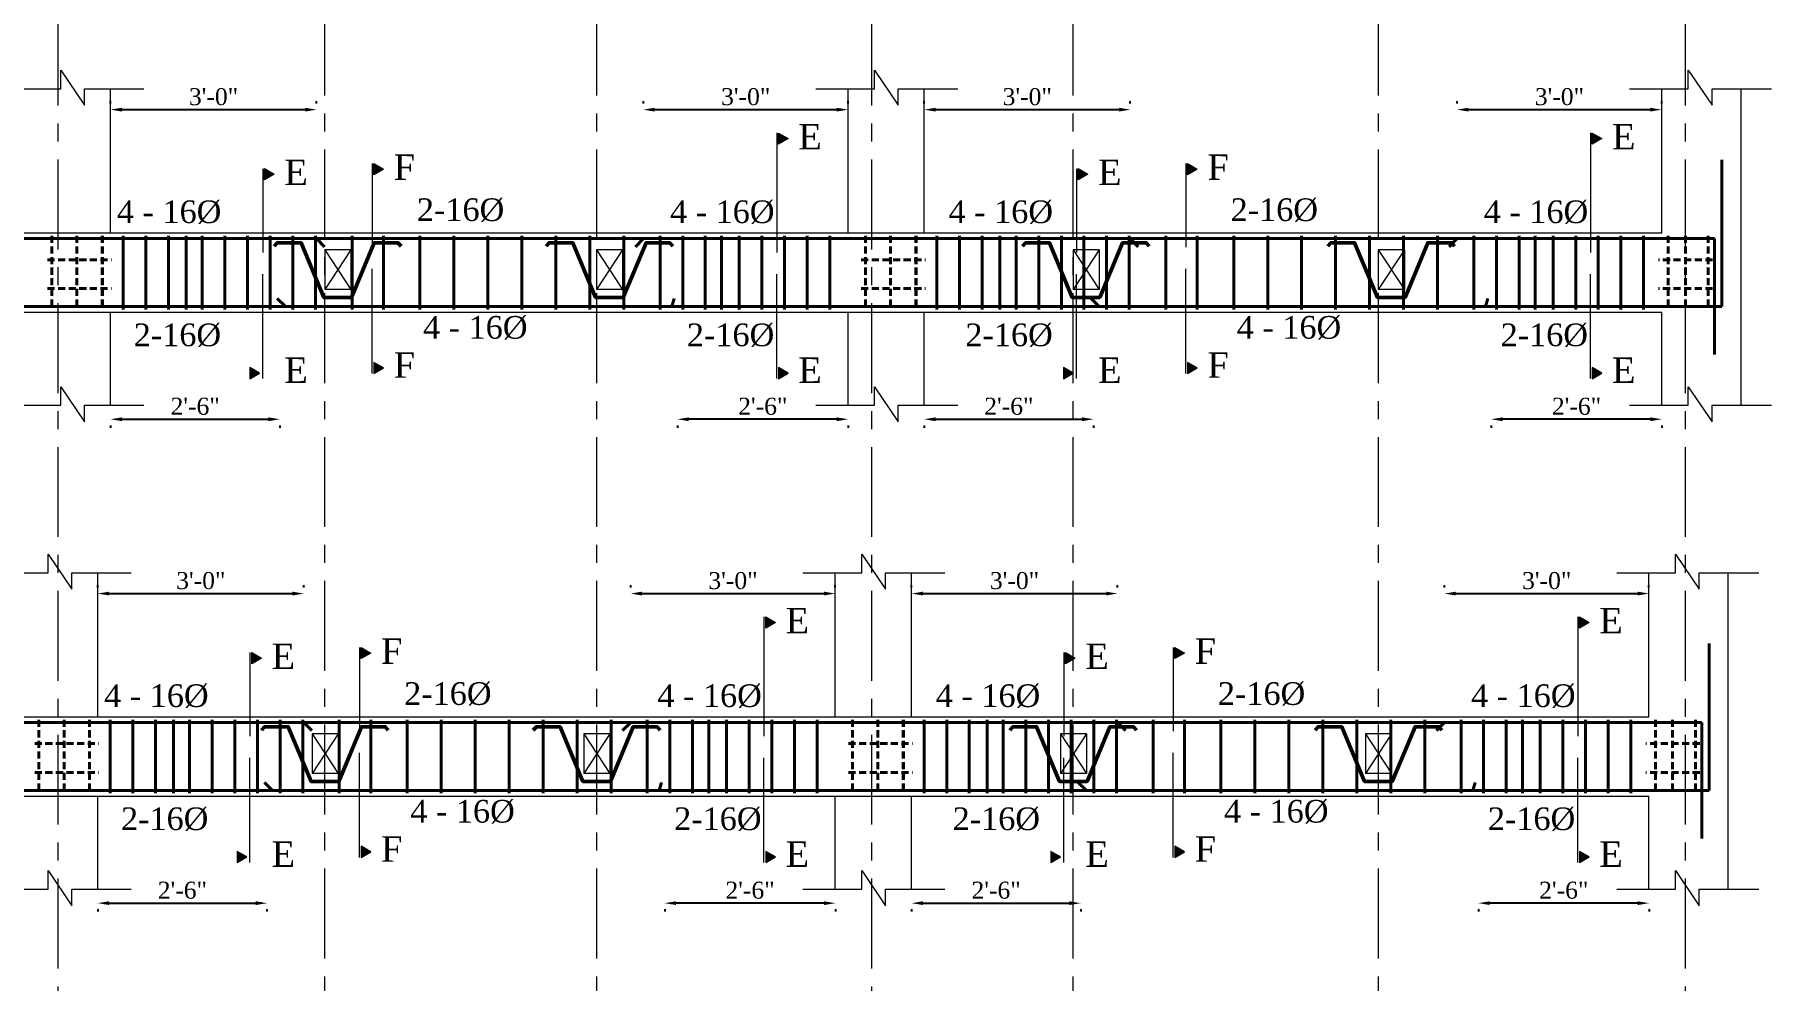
# Model space of a CAD drawing. Extents: x -2338379 to 930990, y -818978 to 106940.
# Drawn here: x 383694 to 384304, y -207558 to -207224 of the extents above; entities that cross this region are included whole.
import ezdxf

# ---------------------------------------------------------------- set-up
doc = ezdxf.new("R2010")
doc.units = 0
doc.header["$MEASUREMENT"] = 0
doc.header["$PDMODE"] = 34
for name, pattern in [('ACAD_ISO02W100', [15, 12, -3]), ('CENTER', [50.8, 31.75, -6.35, 6.35, -6.35]), ('DASHED', [0.75, 0.5, -0.25])]:
    doc.linetypes.add(name, pattern=pattern)
doc.layers.get('DEFPOINTS').update_dxf_attribs({"linetype": 'CONTINUOUS'})
for name, color, linetype, lineweight in [('BEAM', 1, 'DASHED', 18), ('Center', 11, 'CENTER', 15), ('Dimension', 35, 'CONTINUOUS', 9), ('HATCH', 3, 'CONTINUOUS', 15), ('rcc elevation', 253, 'CONTINUOUS', 18), ('rebar', 3, 'CONTINUOUS', 40), ('Structure', 2, 'CONTINUOUS', 50), ('TEXT', 7, 'CONTINUOUS', 30), ('WALL', 1, 'CONTINUOUS', 40)]:
    doc.layers.add(name, color=color, linetype=linetype, lineweight=lineweight)
doc.styles.get("Standard").update_dxf_attribs({"font": 'times.ttf', "height": 6})
doc.dimstyles.new('Standard$0', dxfattribs={"dimtxt": 6, "dimasz": 4, "dimexe": 3, "dimexo": 6, "dimgap": 3, "dimtad": 1, "dimdec": 1, "dimzin": 0, "dimdsep": 46, "dimlunit": 4, "dimtxsty": 'Standard', "dimcen": 0.09, "dimclrd": 6, "dimclre": 6, "dimclrt": 7, "dimadec": 0, "dimazin": 0, "dimtfac": 1, "dimtdec": 1, "dimtix": 1, "dimtofl": 0, "dimtmove": 1, "dimatfit": 3, "dimfxl": 1, "dimtolj": 1, "dimtzin": 0, "dimlwd": 18, "dimlwe": 18, "dimarcsym": 0})

# ---------------------------------------------------------------- blocks, each defined once
blk = doc.blocks.new('*D517')
at = {"layer": 'DEFPOINTS', "color": 0, "lineweight": 30, "transparency": 16777216}
for p in [(383789.11, -207421.48), (383716.36, -207428.32), (383789.11, -207428.32)]:
    blk.add_point(p, dxfattribs=at)
at = {"layer": 'TEXT', "color": 6, "lineweight": -2, "transparency": 16777216}
for p, q in [((383716.36, -207419.32), (383716.36, -207418.48)), ((383720.36, -207421.48), (383785.11, -207421.48)), ((383789.11, -207419.32), (383789.11, -207418.48))]:
    blk.add_line(p, q, dxfattribs=at)
at = {"layer": 'TEXT', "color": 6, "lineweight": 30, "transparency": 16777216}
for points in [[(383720.36, -207420.81), (383720.36, -207422.14), (383716.36, -207421.48)], [(383785.11, -207420.81), (383785.11, -207422.14), (383789.11, -207421.48)]]:
    blk.add_solid(points, dxfattribs=at)
at = {"layer": 'TEXT', "color": 7, "transparency": 16777216, "insert": (383752.74, -207416.93), "char_height": 6, "attachment_point": 5}
blk.add_mtext('\\A1;3\'-0"', dxfattribs=at)
blk = doc.blocks.new('*D518')
at = {"layer": 'DEFPOINTS', "color": 0, "lineweight": 30, "transparency": 16777216}
for p in [(383716.36, -207523.99), (383776.11, -207523.99), (383776.11, -207530.83)]:
    blk.add_point(p, dxfattribs=at)
at = {"layer": 'TEXT', "color": 6, "lineweight": -2, "transparency": 16777216}
for p, q in [((383720.36, -207530.83), (383772.11, -207530.83)), ((383716.36, -207532.99), (383716.36, -207533.83)), ((383776.11, -207532.99), (383776.11, -207533.83))]:
    blk.add_line(p, q, dxfattribs=at)
at = {"layer": 'TEXT', "color": 6, "lineweight": 30, "transparency": 16777216}
for points in [[(383720.36, -207530.16), (383720.36, -207531.49), (383716.36, -207530.83)], [(383772.11, -207530.16), (383772.11, -207531.49), (383776.11, -207530.83)]]:
    blk.add_solid(points, dxfattribs=at)
at = {"layer": 'TEXT', "color": 7, "transparency": 16777216, "insert": (383746.24, -207526.28), "char_height": 6, "attachment_point": 5}
blk.add_mtext('\\A1;2\'-6"', dxfattribs=at)
blk = doc.blocks.new('*D482')
at = {"layer": 'DEFPOINTS', "color": 0, "lineweight": 30, "transparency": 16777216}
for p in [(383976.85, -207421.48), (383904.58, -207428.32), (383976.85, -207428.32)]:
    blk.add_point(p, dxfattribs=at)
at = {"layer": 'TEXT', "color": 6, "lineweight": -2, "transparency": 16777216}
for p, q in [((383904.58, -207419.32), (383904.58, -207418.48)), ((383908.58, -207421.48), (383972.85, -207421.48)), ((383976.85, -207419.32), (383976.85, -207418.48))]:
    blk.add_line(p, q, dxfattribs=at)
at = {"layer": 'TEXT', "color": 6, "lineweight": 30, "transparency": 16777216}
for points in [[(383908.58, -207420.81), (383908.58, -207422.14), (383904.58, -207421.48)], [(383972.85, -207420.81), (383972.85, -207422.14), (383976.85, -207421.48)]]:
    blk.add_solid(points, dxfattribs=at)
at = {"layer": 'TEXT', "color": 7, "transparency": 16777216, "insert": (383940.72, -207416.93), "char_height": 6, "attachment_point": 5}
blk.add_mtext('\\A1;3\'-0"', dxfattribs=at)
blk = doc.blocks.new('*D483')
at = {"layer": 'DEFPOINTS', "color": 0, "lineweight": 30, "transparency": 16777216}
for p in [(383916.61, -207523.99), (383976.88, -207523.99), (383916.61, -207530.83)]:
    blk.add_point(p, dxfattribs=at)
at = {"layer": 'TEXT', "color": 6, "lineweight": -2, "transparency": 16777216}
for p, q in [((383972.88, -207530.83), (383920.61, -207530.83)), ((383916.61, -207532.99), (383916.61, -207533.83)), ((383976.88, -207532.99), (383976.88, -207533.83))]:
    blk.add_line(p, q, dxfattribs=at)
at = {"layer": 'TEXT', "color": 6, "lineweight": 30, "transparency": 16777216}
for points in [[(383920.61, -207530.16), (383920.61, -207531.49), (383916.61, -207530.83)], [(383972.88, -207530.16), (383972.88, -207531.49), (383976.88, -207530.83)]]:
    blk.add_solid(points, dxfattribs=at)
at = {"layer": 'TEXT', "color": 7, "transparency": 16777216, "insert": (383946.74, -207526.28), "char_height": 6, "attachment_point": 5}
blk.add_mtext('\\A1;2\'-6"', dxfattribs=at)
blk = doc.blocks.new('*D484')
at = {"layer": 'DEFPOINTS', "color": 0, "lineweight": 30, "transparency": 16777216}
for p in [(384076.53, -207421.48), (384003.78, -207428.32), (384076.53, -207428.32)]:
    blk.add_point(p, dxfattribs=at)
at = {"layer": 'TEXT', "color": 6, "lineweight": -2, "transparency": 16777216}
for p, q in [((384003.78, -207419.32), (384003.78, -207418.48)), ((384007.78, -207421.48), (384072.53, -207421.48)), ((384076.53, -207419.32), (384076.53, -207418.48))]:
    blk.add_line(p, q, dxfattribs=at)
at = {"layer": 'TEXT', "color": 6, "lineweight": 30, "transparency": 16777216}
for points in [[(384007.78, -207420.81), (384007.78, -207422.14), (384003.78, -207421.48)], [(384072.53, -207420.81), (384072.53, -207422.14), (384076.53, -207421.48)]]:
    blk.add_solid(points, dxfattribs=at)
at = {"layer": 'TEXT', "color": 7, "transparency": 16777216, "insert": (384040.15, -207416.93), "char_height": 6, "attachment_point": 5}
blk.add_mtext('\\A1;3\'-0"', dxfattribs=at)
blk = doc.blocks.new('*D485')
at = {"layer": 'DEFPOINTS', "color": 0, "lineweight": 30, "transparency": 16777216}
for p in [(384003.78, -207523.99), (384063.53, -207523.99), (384063.53, -207530.83)]:
    blk.add_point(p, dxfattribs=at)
at = {"layer": 'TEXT', "color": 6, "lineweight": -2, "transparency": 16777216}
for p, q in [((384007.78, -207530.83), (384059.53, -207530.83)), ((384003.78, -207532.99), (384003.78, -207533.83)), ((384063.53, -207532.99), (384063.53, -207533.83))]:
    blk.add_line(p, q, dxfattribs=at)
at = {"layer": 'TEXT', "color": 6, "lineweight": 30, "transparency": 16777216}
for points in [[(384007.78, -207530.16), (384007.78, -207531.49), (384003.78, -207530.83)], [(384059.53, -207530.16), (384059.53, -207531.49), (384063.53, -207530.83)]]:
    blk.add_solid(points, dxfattribs=at)
at = {"layer": 'TEXT', "color": 7, "transparency": 16777216, "insert": (384033.65, -207526.28), "char_height": 6, "attachment_point": 5}
blk.add_mtext('\\A1;2\'-6"', dxfattribs=at)
blk = doc.blocks.new('*D486')
at = {"layer": 'DEFPOINTS', "color": 0, "lineweight": 30, "transparency": 16777216}
for p in [(384264.26, -207421.48), (384192, -207428.32), (384264.26, -207428.32)]:
    blk.add_point(p, dxfattribs=at)
at = {"layer": 'TEXT', "color": 6, "lineweight": -2, "transparency": 16777216}
for p, q in [((384192, -207419.32), (384192, -207418.48)), ((384196, -207421.48), (384260.26, -207421.48)), ((384264.26, -207419.32), (384264.26, -207418.48))]:
    blk.add_line(p, q, dxfattribs=at)
at = {"layer": 'TEXT', "color": 6, "lineweight": 30, "transparency": 16777216}
for points in [[(384196, -207420.81), (384196, -207422.14), (384192, -207421.48)], [(384260.26, -207420.81), (384260.26, -207422.14), (384264.26, -207421.48)]]:
    blk.add_solid(points, dxfattribs=at)
at = {"layer": 'TEXT', "color": 7, "transparency": 16777216, "insert": (384228.13, -207416.93), "char_height": 6, "attachment_point": 5}
blk.add_mtext('\\A1;3\'-0"', dxfattribs=at)
blk = doc.blocks.new('*D487')
at = {"layer": 'DEFPOINTS', "color": 0, "lineweight": 30, "transparency": 16777216}
for p in [(384204.03, -207523.99), (384264.29, -207523.99), (384204.03, -207530.83)]:
    blk.add_point(p, dxfattribs=at)
at = {"layer": 'TEXT', "color": 6, "lineweight": -2, "transparency": 16777216}
for p, q in [((384260.29, -207530.83), (384208.03, -207530.83)), ((384204.03, -207532.99), (384204.03, -207533.83)), ((384264.29, -207532.99), (384264.29, -207533.83))]:
    blk.add_line(p, q, dxfattribs=at)
at = {"layer": 'TEXT', "color": 6, "lineweight": 30, "transparency": 16777216}
for points in [[(384208.03, -207530.16), (384208.03, -207531.49), (384204.03, -207530.83)], [(384260.29, -207530.16), (384260.29, -207531.49), (384264.29, -207530.83)]]:
    blk.add_solid(points, dxfattribs=at)
at = {"layer": 'TEXT', "color": 7, "transparency": 16777216, "insert": (384234.16, -207526.28), "char_height": 6, "attachment_point": 5}
blk.add_mtext('\\A1;2\'-6"', dxfattribs=at)
blk = doc.blocks.new('*D554')
at = {"layer": 'DEFPOINTS', "color": 0, "lineweight": 30, "transparency": 16777216}
for p in [(383793.61, -207250.55), (383720.86, -207257.39), (383793.61, -207257.39)]:
    blk.add_point(p, dxfattribs=at)
at = {"layer": 'TEXT', "color": 6, "lineweight": -2, "transparency": 16777216}
for p, q in [((383720.86, -207248.39), (383720.86, -207247.55)), ((383724.86, -207250.55), (383789.61, -207250.55)), ((383793.61, -207248.39), (383793.61, -207247.55))]:
    blk.add_line(p, q, dxfattribs=at)
at = {"layer": 'TEXT', "color": 6, "lineweight": 30, "transparency": 16777216}
for points in [[(383724.86, -207249.88), (383724.86, -207251.22), (383720.86, -207250.55)], [(383789.61, -207249.88), (383789.61, -207251.22), (383793.61, -207250.55)]]:
    blk.add_solid(points, dxfattribs=at)
at = {"layer": 'TEXT', "color": 7, "transparency": 16777216, "insert": (383757.24, -207246), "char_height": 6, "attachment_point": 5}
blk.add_mtext('\\A1;3\'-0"', dxfattribs=at)
blk = doc.blocks.new('*D555')
at = {"layer": 'DEFPOINTS', "color": 0, "lineweight": 30, "transparency": 16777216}
for p in [(383720.86, -207353.06), (383780.61, -207353.06), (383780.61, -207359.9)]:
    blk.add_point(p, dxfattribs=at)
at = {"layer": 'TEXT', "color": 6, "lineweight": -2, "transparency": 16777216}
for p, q in [((383724.86, -207359.9), (383776.61, -207359.9)), ((383720.86, -207362.06), (383720.86, -207362.9)), ((383780.61, -207362.06), (383780.61, -207362.9))]:
    blk.add_line(p, q, dxfattribs=at)
at = {"layer": 'TEXT', "color": 6, "lineweight": 30, "transparency": 16777216}
for points in [[(383724.86, -207359.23), (383724.86, -207360.57), (383720.86, -207359.9)], [(383776.61, -207359.23), (383776.61, -207360.57), (383780.61, -207359.9)]]:
    blk.add_solid(points, dxfattribs=at)
at = {"layer": 'TEXT', "color": 7, "transparency": 16777216, "insert": (383750.74, -207355.35), "char_height": 6, "attachment_point": 5}
blk.add_mtext('\\A1;2\'-6"', dxfattribs=at)
blk = doc.blocks.new('*D519')
at = {"layer": 'DEFPOINTS', "color": 0, "lineweight": 30, "transparency": 16777216}
for p in [(383981.35, -207250.55), (383909.08, -207257.39), (383981.35, -207257.39)]:
    blk.add_point(p, dxfattribs=at)
at = {"layer": 'TEXT', "color": 6, "lineweight": -2, "transparency": 16777216}
for p, q in [((383909.08, -207248.39), (383909.08, -207247.55)), ((383913.08, -207250.55), (383977.35, -207250.55)), ((383981.35, -207248.39), (383981.35, -207247.55))]:
    blk.add_line(p, q, dxfattribs=at)
at = {"layer": 'TEXT', "color": 6, "lineweight": 30, "transparency": 16777216}
for points in [[(383913.08, -207249.88), (383913.08, -207251.22), (383909.08, -207250.55)], [(383977.35, -207249.88), (383977.35, -207251.22), (383981.35, -207250.55)]]:
    blk.add_solid(points, dxfattribs=at)
at = {"layer": 'TEXT', "color": 7, "transparency": 16777216, "insert": (383945.21, -207246), "char_height": 6, "attachment_point": 5}
blk.add_mtext('\\A1;3\'-0"', dxfattribs=at)
blk = doc.blocks.new('*D520')
at = {"layer": 'DEFPOINTS', "color": 0, "lineweight": 30, "transparency": 16777216}
for p in [(383921.11, -207353.06), (383981.37, -207353.06), (383921.11, -207359.9)]:
    blk.add_point(p, dxfattribs=at)
at = {"layer": 'TEXT', "color": 6, "lineweight": -2, "transparency": 16777216}
for p, q in [((383977.37, -207359.9), (383925.11, -207359.9)), ((383921.11, -207362.06), (383921.11, -207362.9)), ((383981.37, -207362.06), (383981.37, -207362.9))]:
    blk.add_line(p, q, dxfattribs=at)
at = {"layer": 'TEXT', "color": 6, "lineweight": 30, "transparency": 16777216}
for points in [[(383925.11, -207359.23), (383925.11, -207360.57), (383921.11, -207359.9)], [(383977.37, -207359.23), (383977.37, -207360.57), (383981.37, -207359.9)]]:
    blk.add_solid(points, dxfattribs=at)
at = {"layer": 'TEXT', "color": 7, "transparency": 16777216, "insert": (383951.24, -207355.35), "char_height": 6, "attachment_point": 5}
blk.add_mtext('\\A1;2\'-6"', dxfattribs=at)
blk = doc.blocks.new('*D521')
at = {"layer": 'DEFPOINTS', "color": 0, "lineweight": 30, "transparency": 16777216}
for p in [(384081.03, -207250.55), (384008.28, -207257.39), (384081.03, -207257.39)]:
    blk.add_point(p, dxfattribs=at)
at = {"layer": 'TEXT', "color": 6, "lineweight": -2, "transparency": 16777216}
for p, q in [((384008.28, -207248.39), (384008.28, -207247.55)), ((384012.28, -207250.55), (384077.03, -207250.55)), ((384081.03, -207248.39), (384081.03, -207247.55))]:
    blk.add_line(p, q, dxfattribs=at)
at = {"layer": 'TEXT', "color": 6, "lineweight": 30, "transparency": 16777216}
for points in [[(384012.28, -207249.88), (384012.28, -207251.22), (384008.28, -207250.55)], [(384077.03, -207249.88), (384077.03, -207251.22), (384081.03, -207250.55)]]:
    blk.add_solid(points, dxfattribs=at)
at = {"layer": 'TEXT', "color": 7, "transparency": 16777216, "insert": (384044.65, -207246), "char_height": 6, "attachment_point": 5}
blk.add_mtext('\\A1;3\'-0"', dxfattribs=at)
blk = doc.blocks.new('*D522')
at = {"layer": 'DEFPOINTS', "color": 0, "lineweight": 30, "transparency": 16777216}
for p in [(384008.28, -207353.06), (384068.03, -207353.06), (384068.03, -207359.9)]:
    blk.add_point(p, dxfattribs=at)
at = {"layer": 'TEXT', "color": 6, "lineweight": -2, "transparency": 16777216}
for p, q in [((384012.28, -207359.9), (384064.03, -207359.9)), ((384008.28, -207362.06), (384008.28, -207362.9)), ((384068.03, -207362.06), (384068.03, -207362.9))]:
    blk.add_line(p, q, dxfattribs=at)
at = {"layer": 'TEXT', "color": 6, "lineweight": 30, "transparency": 16777216}
for points in [[(384012.28, -207359.23), (384012.28, -207360.57), (384008.28, -207359.9)], [(384064.03, -207359.23), (384064.03, -207360.57), (384068.03, -207359.9)]]:
    blk.add_solid(points, dxfattribs=at)
at = {"layer": 'TEXT', "color": 7, "transparency": 16777216, "insert": (384038.15, -207355.35), "char_height": 6, "attachment_point": 5}
blk.add_mtext('\\A1;2\'-6"', dxfattribs=at)
blk = doc.blocks.new('*D523')
at = {"layer": 'DEFPOINTS', "color": 0, "lineweight": 30, "transparency": 16777216}
for p in [(384268.76, -207250.55), (384196.5, -207257.39), (384268.76, -207257.39)]:
    blk.add_point(p, dxfattribs=at)
at = {"layer": 'TEXT', "color": 6, "lineweight": -2, "transparency": 16777216}
for p, q in [((384196.5, -207248.39), (384196.5, -207247.55)), ((384200.5, -207250.55), (384264.76, -207250.55)), ((384268.76, -207248.39), (384268.76, -207247.55))]:
    blk.add_line(p, q, dxfattribs=at)
at = {"layer": 'TEXT', "color": 6, "lineweight": 30, "transparency": 16777216}
for points in [[(384200.5, -207249.88), (384200.5, -207251.22), (384196.5, -207250.55)], [(384264.76, -207249.88), (384264.76, -207251.22), (384268.76, -207250.55)]]:
    blk.add_solid(points, dxfattribs=at)
at = {"layer": 'TEXT', "color": 7, "transparency": 16777216, "insert": (384232.63, -207246), "char_height": 6, "attachment_point": 5}
blk.add_mtext('\\A1;3\'-0"', dxfattribs=at)
blk = doc.blocks.new('*D524')
at = {"layer": 'DEFPOINTS', "color": 0, "lineweight": 30, "transparency": 16777216}
for p in [(384208.53, -207353.06), (384268.79, -207353.06), (384208.53, -207359.9)]:
    blk.add_point(p, dxfattribs=at)
at = {"layer": 'TEXT', "color": 6, "lineweight": -2, "transparency": 16777216}
for p, q in [((384264.79, -207359.9), (384212.53, -207359.9)), ((384208.53, -207362.06), (384208.53, -207362.9)), ((384268.79, -207362.06), (384268.79, -207362.9))]:
    blk.add_line(p, q, dxfattribs=at)
at = {"layer": 'TEXT', "color": 6, "lineweight": 30, "transparency": 16777216}
for points in [[(384212.53, -207359.23), (384212.53, -207360.57), (384208.53, -207359.9)], [(384264.79, -207359.23), (384264.79, -207360.57), (384268.79, -207359.9)]]:
    blk.add_solid(points, dxfattribs=at)
at = {"layer": 'TEXT', "color": 7, "transparency": 16777216, "insert": (384238.66, -207355.35), "char_height": 6, "attachment_point": 5}
blk.add_mtext('\\A1;2\'-6"', dxfattribs=at)

msp = doc.modelspace()

# ---------------------------------------------------------------- hatches: boundary and pattern name
at = {"layer": 'HATCH', "ltscale": 0.5}
for points in [[(383956.78, -207262.76), (383956.78, -207258.81), (383960.2, -207260.78)], [(384244.2, -207262.76), (384244.2, -207258.81), (384247.61, -207260.78)], [(383775.24, -207275.34), (383775.24, -207271.39), (383778.66, -207273.36)], [(383813.89, -207273.52), (383813.89, -207269.57), (383817.31, -207271.54)], [(384062.66, -207275.34), (384062.66, -207271.39), (384066.08, -207273.36)], [(384101.31, -207273.52), (384101.31, -207269.57), (384104.72, -207271.54)], [(383770.04, -207341.62), (383770.04, -207345.57), (383773.46, -207343.6)], [(383813.89, -207339.8), (383813.89, -207343.75), (383817.31, -207341.77)], [(383956.78, -207341.62), (383956.78, -207345.57), (383960.2, -207343.6)], [(384057.46, -207341.62), (384057.46, -207345.57), (384060.88, -207343.6)], [(384101.31, -207339.8), (384101.31, -207343.75), (384104.72, -207341.77)], [(384244.2, -207341.62), (384244.2, -207345.57), (384247.61, -207343.6)], [(383952.28, -207433.68), (383952.28, -207429.74), (383955.7, -207431.71)], [(384239.7, -207433.68), (384239.7, -207429.74), (384243.11, -207431.71)], [(383770.74, -207446.26), (383770.74, -207442.32), (383774.16, -207444.29)], [(383809.39, -207444.44), (383809.39, -207440.5), (383812.81, -207442.47)], [(384058.16, -207446.26), (384058.16, -207442.32), (384061.58, -207444.29)], [(384096.81, -207444.44), (384096.81, -207440.5), (384100.23, -207442.47)], [(383765.54, -207512.55), (383765.54, -207516.5), (383768.96, -207514.52)], [(383809.39, -207510.73), (383809.39, -207514.67), (383812.81, -207512.7)], [(383952.28, -207512.55), (383952.28, -207516.5), (383955.7, -207514.52)], [(384052.96, -207512.55), (384052.96, -207516.5), (384056.38, -207514.52)], [(384096.81, -207510.73), (384096.81, -207514.67), (384100.23, -207512.7)], [(384239.7, -207512.55), (384239.7, -207516.5), (384243.11, -207514.52)]]:
    msp.add_hatch(color=256, dxfattribs=at).paths.add_polyline_path(points)

# ---------------------------------------------------------------- linework, layer by layer
at = {"layer": 'BEAM', "linetype": 'ACAD_ISO02W100', "ltscale": 5}
for p, q in [((383796.52, -207300.1), (383796.52, -207314.1)), ((383805.72, -207300.1), (383805.72, -207314.1)), ((383892.52, -207300.1), (383892.52, -207314.1)), ((383901.72, -207300.1), (383901.72, -207314.1)), ((384060.84, -207300.1), (384060.84, -207314.1)), ((384070.04, -207300.1), (384070.04, -207314.1)), ((384168.65, -207300.1), (384168.65, -207314.1)), ((384177.85, -207300.1), (384177.85, -207314.1)), ((383792.02, -207471.03), (383792.02, -207485.03)), ((383801.22, -207471.03), (383801.22, -207485.03)), ((383888.02, -207471.03), (383888.02, -207485.03)), ((383897.22, -207471.03), (383897.22, -207485.03)), ((384056.34, -207471.03), (384056.34, -207485.03)), ((384065.54, -207471.03), (384065.54, -207485.03)), ((384164.15, -207471.03), (384164.15, -207485.03)), ((384173.35, -207471.03), (384173.35, -207485.03))]:
    msp.add_line(p, q, dxfattribs=at)
at = {"layer": 'Center'}
for p, q in [((383702.36, -207909.49), (383702.36, -206890.81)), ((383796.57, -207905.93), (383796.57, -206890.81)), ((383892.57, -207905.93), (383892.57, -206890.81)), ((383989.78, -207909.49), (383989.78, -206890.81)), ((384060.89, -207905.93), (384060.89, -206890.81)), ((384168.7, -207905.93), (384168.7, -206890.81)), ((384277.2, -207909.49), (384277.2, -206890.81))]:
    msp.add_line(p, q, dxfattribs=at)
at = {"layer": 'Dimension', "ltscale": 0.5}
for p, q in [((383956.15, -207258.78), (383956.15, -207300.95)), ((384243.57, -207258.78), (384243.57, -207300.95)), ((383774.61, -207271.4), (383774.61, -207300.95)), ((383813.26, -207269.58), (383813.26, -207299.13)), ((384062.03, -207271.4), (384062.03, -207300.95)), ((384100.68, -207269.58), (384100.68, -207299.13)), ((383774.61, -207345.56), (383774.61, -207308.61)), ((383813.26, -207343.74), (383813.26, -207306.79)), ((383956.15, -207345.56), (383956.15, -207308.61)), ((384062.03, -207345.56), (384062.03, -207308.61)), ((384100.68, -207343.74), (384100.68, -207306.79)), ((384243.57, -207345.56), (384243.57, -207308.61)), ((383951.65, -207429.7), (383951.65, -207471.87)), ((384239.07, -207429.7), (384239.07, -207471.87)), ((383770.11, -207442.33), (383770.11, -207471.87)), ((383808.76, -207440.51), (383808.76, -207470.05)), ((384057.53, -207442.33), (384057.53, -207471.87)), ((384096.18, -207440.51), (384096.18, -207470.05)), ((383770.11, -207516.49), (383770.11, -207479.54)), ((383808.76, -207514.66), (383808.76, -207477.72)), ((383951.65, -207516.49), (383951.65, -207479.54)), ((384057.53, -207516.49), (384057.53, -207479.54)), ((384096.18, -207514.66), (384096.18, -207477.72)), ((384239.07, -207516.49), (384239.07, -207479.54))]:
    msp.add_line(p, q, dxfattribs=at)
at = {"layer": 'Dimension', "linetype": 'ACAD_ISO02W100', "ltscale": 125}
for p, q in [((383805.72, -207300.1), (383796.52, -207300.1)), ((383796.52, -207300.1), (383805.72, -207314.1)), ((383805.72, -207300.1), (383796.52, -207314.1)), ((383901.72, -207300.1), (383892.52, -207300.1)), ((383892.52, -207300.1), (383901.72, -207314.1)), ((383901.72, -207300.1), (383892.52, -207314.1)), ((384070.04, -207300.1), (384060.84, -207300.1)), ((384060.84, -207300.1), (384070.04, -207314.1)), ((384070.04, -207300.1), (384060.84, -207314.1)), ((384177.85, -207300.1), (384168.65, -207300.1)), ((384168.65, -207300.1), (384177.85, -207314.1)), ((384177.85, -207300.1), (384168.65, -207314.1)), ((383805.72, -207314.1), (383796.52, -207314.1)), ((383901.72, -207314.1), (383892.52, -207314.1)), ((384070.04, -207314.1), (384060.84, -207314.1)), ((384177.85, -207314.1), (384168.65, -207314.1)), ((383801.22, -207471.03), (383792.02, -207471.03)), ((383792.02, -207471.03), (383801.22, -207485.03)), ((383801.22, -207471.03), (383792.02, -207485.03)), ((383897.22, -207471.03), (383888.02, -207471.03)), ((383888.02, -207471.03), (383897.22, -207485.03)), ((383897.22, -207471.03), (383888.02, -207485.03)), ((384065.54, -207471.03), (384056.34, -207471.03)), ((384056.34, -207471.03), (384065.54, -207485.03)), ((384065.54, -207471.03), (384056.34, -207485.03)), ((384173.35, -207471.03), (384164.15, -207471.03)), ((384164.15, -207471.03), (384173.35, -207485.03)), ((384173.35, -207471.03), (384164.15, -207485.03)), ((383801.22, -207485.03), (383792.02, -207485.03)), ((383897.22, -207485.03), (383888.02, -207485.03)), ((384065.54, -207485.03), (384056.34, -207485.03)), ((384173.35, -207485.03), (384164.15, -207485.03))]:
    msp.add_line(p, q, dxfattribs=at)
at = {"layer": 'Dimension'}
for points in [[(383682.52, -207243.18), (383703.31, -207243.18), (383703.31, -207236.62), (383711.69, -207249.01), (383711.69, -207243.18), (383732.66, -207243.18)], [(383969.94, -207243.18), (383990.72, -207243.18), (383990.72, -207236.62), (383999.11, -207249.01), (383999.11, -207243.18), (384020.08, -207243.18)], [(384257.36, -207243.18), (384278.14, -207243.18), (384278.14, -207236.62), (384286.53, -207249.01), (384286.53, -207243.18), (384307.5, -207243.18)], [(383682.52, -207354.97), (383703.31, -207354.97), (383703.31, -207348.42), (383711.69, -207360.8), (383711.69, -207354.97), (383732.66, -207354.97)], [(383969.94, -207354.97), (383990.72, -207354.97), (383990.72, -207348.42), (383999.11, -207360.8), (383999.11, -207354.97), (384020.08, -207354.97)], [(384257.36, -207354.97), (384278.14, -207354.97), (384278.14, -207348.42), (384286.53, -207360.8), (384286.53, -207354.97), (384307.5, -207354.97)], [(383678.02, -207414.11), (383698.81, -207414.11), (383698.81, -207407.55), (383707.2, -207419.94), (383707.2, -207414.11), (383728.17, -207414.11)], [(383965.44, -207414.11), (383986.23, -207414.11), (383986.23, -207407.55), (383994.61, -207419.94), (383994.61, -207414.11), (384015.58, -207414.11)], [(384252.86, -207414.11), (384273.64, -207414.11), (384273.64, -207407.55), (384282.03, -207419.94), (384282.03, -207414.11), (384303, -207414.11)], [(383678.02, -207525.9), (383698.81, -207525.9), (383698.81, -207519.34), (383707.2, -207531.73), (383707.2, -207525.9), (383728.17, -207525.9)], [(383965.44, -207525.9), (383986.23, -207525.9), (383986.23, -207519.34), (383994.61, -207531.73), (383994.61, -207525.9), (384015.58, -207525.9)], [(384252.86, -207525.9), (384273.64, -207525.9), (384273.64, -207519.34), (384282.03, -207531.73), (384282.03, -207525.9), (384303, -207525.9)]]:
    msp.add_lwpolyline(points, dxfattribs=at)
at = {"layer": 'Dimension', "ltscale": 0.5}
for points in [[(383960.2, -207260.78), (383956.78, -207262.76), (383956.78, -207258.81)], [(384247.61, -207260.78), (384244.2, -207262.76), (384244.2, -207258.81)], [(383778.66, -207273.36), (383775.24, -207275.34), (383775.24, -207271.39)], [(383817.31, -207271.54), (383813.89, -207273.52), (383813.89, -207269.57)], [(384066.08, -207273.36), (384062.66, -207275.34), (384062.66, -207271.39)], [(384104.72, -207271.54), (384101.31, -207273.52), (384101.31, -207269.57)], [(383773.46, -207343.6), (383770.04, -207341.62), (383770.04, -207345.57)], [(383817.31, -207341.77), (383813.89, -207339.8), (383813.89, -207343.75)], [(383960.2, -207343.6), (383956.78, -207341.62), (383956.78, -207345.57)], [(384060.88, -207343.6), (384057.46, -207341.62), (384057.46, -207345.57)], [(384104.72, -207341.77), (384101.31, -207339.8), (384101.31, -207343.75)], [(384247.61, -207343.6), (384244.2, -207341.62), (384244.2, -207345.57)], [(383955.7, -207431.71), (383952.28, -207433.68), (383952.28, -207429.74)], [(384243.11, -207431.71), (384239.7, -207433.68), (384239.7, -207429.74)], [(383774.16, -207444.29), (383770.74, -207446.26), (383770.74, -207442.32)], [(383812.81, -207442.47), (383809.39, -207444.44), (383809.39, -207440.5)], [(384061.58, -207444.29), (384058.16, -207446.26), (384058.16, -207442.32)], [(384100.23, -207442.47), (384096.81, -207444.44), (384096.81, -207440.5)], [(383768.96, -207514.52), (383765.54, -207512.55), (383765.54, -207516.5)], [(383812.81, -207512.7), (383809.39, -207510.73), (383809.39, -207514.67)], [(383955.7, -207514.52), (383952.28, -207512.55), (383952.28, -207516.5)], [(384056.38, -207514.52), (384052.96, -207512.55), (384052.96, -207516.5)], [(384100.23, -207512.7), (384096.81, -207510.73), (384096.81, -207514.67)], [(384243.11, -207514.52), (384239.7, -207512.55), (384239.7, -207516.5)]]:
    msp.add_lwpolyline(points, close=True, dxfattribs=at)
at = {"layer": 'rcc elevation', "ltscale": 20}
for p, q in [((383720.86, -207294.1), (383720.86, -207243.18)), ((383720.86, -207294.1), (383720.86, -207243.18)), ((383981.35, -207294.1), (383981.35, -207243.18)), ((384008.28, -207294.1), (384008.28, -207243.18)), ((384008.28, -207294.1), (384008.28, -207243.18)), ((384268.76, -207294.1), (384268.76, -207243.18)), ((384296.76, -207294.1), (384296.76, -207243.18)), ((384296.76, -207322.1), (384296.76, -207243.18)), ((382280.03, -207294.1), (384268.76, -207294.1)), ((383720.86, -207294.1), (383981.35, -207294.1)), ((384008.28, -207294.1), (384268.76, -207294.1)), ((382280.03, -207322.1), (384268.76, -207322.1)), ((383720.86, -207322.1), (383981.35, -207322.1)), ((383720.86, -207354.97), (383720.86, -207322.1)), ((383720.86, -207354.97), (383720.86, -207322.1)), ((383981.35, -207354.97), (383981.35, -207322.1)), ((384008.28, -207322.1), (384268.76, -207322.1)), ((384008.28, -207354.97), (384008.28, -207322.1)), ((384008.28, -207354.97), (384008.28, -207322.1)), ((384268.76, -207354.97), (384268.76, -207322.1)), ((384296.76, -207354.97), (384296.76, -207322.1)), ((384296.76, -207354.97), (384296.76, -207322.1)), ((383716.36, -207465.02), (383716.36, -207414.11)), ((383716.36, -207465.02), (383716.36, -207414.11)), ((383976.85, -207465.02), (383976.85, -207414.11)), ((384003.78, -207465.02), (384003.78, -207414.11)), ((384003.78, -207465.02), (384003.78, -207414.11)), ((384264.26, -207465.02), (384264.26, -207414.11)), ((384292.26, -207465.02), (384292.26, -207414.11)), ((384292.26, -207493.02), (384292.26, -207414.11)), ((382275.53, -207465.02), (384264.26, -207465.02)), ((383716.36, -207465.02), (383976.85, -207465.02)), ((384003.78, -207465.02), (384264.26, -207465.02)), ((382275.53, -207493.02), (384264.26, -207493.02)), ((383716.36, -207493.02), (383976.85, -207493.02)), ((383716.36, -207525.9), (383716.36, -207493.02)), ((383716.36, -207525.9), (383716.36, -207493.02)), ((383976.85, -207525.9), (383976.85, -207493.02)), ((384003.78, -207493.02), (384264.26, -207493.02)), ((384003.78, -207525.9), (384003.78, -207493.02)), ((384003.78, -207525.9), (384003.78, -207493.02)), ((384264.26, -207525.9), (384264.26, -207493.02)), ((384292.26, -207525.9), (384292.26, -207493.02)), ((384292.26, -207525.9), (384292.26, -207493.02))]:
    msp.add_line(p, q, dxfattribs=at)
at = {"layer": 'rebar', "ltscale": 20}
for p, q in [((384290.03, -207268.22), (384290.03, -207320.1)), ((381682.74, -207296.1), (384287.4, -207296.1)), ((383793.61, -207296.1), (383796.46, -207298.95)), ((383909.08, -207296.1), (383906.23, -207298.95)), ((384081.03, -207296.1), (384083.88, -207298.95)), ((384196.5, -207296.1), (384193.65, -207298.95)), ((384287.4, -207296.1), (384287.4, -207337.01)), ((383779.76, -207317.25), (383782.61, -207320.1)), ((383919.96, -207317.25), (383919.11, -207320.1)), ((384067.18, -207317.25), (384070.03, -207320.1)), ((384207.38, -207317.25), (384206.53, -207320.1)), ((381680.11, -207320.1), (384290.03, -207320.1)), ((384285.54, -207439.15), (384285.54, -207491.02)), ((381678.24, -207467.02), (384282.91, -207467.02)), ((383789.11, -207467.02), (383791.96, -207469.87)), ((383904.58, -207467.02), (383901.73, -207469.87)), ((384076.53, -207467.02), (384079.38, -207469.87)), ((384192, -207467.02), (384189.15, -207469.87)), ((384282.91, -207467.02), (384282.91, -207507.94)), ((383775.26, -207488.17), (383778.11, -207491.02)), ((383915.46, -207488.17), (383914.61, -207491.02)), ((384062.68, -207488.17), (384065.53, -207491.02)), ((384202.88, -207488.17), (384202.03, -207491.02)), ((381675.61, -207491.02), (384285.54, -207491.02))]:
    msp.add_line(p, q, dxfattribs=at)
at = {"layer": 'rebar', "linetype": 'DASHED', "ltscale": 5}
for p, q in [((383700.06, -207295.1), (383700.06, -207321.1)), ((383708.93, -207295.1), (383708.93, -207321.1)), ((383717.88, -207295.1), (383717.88, -207321.1)), ((383717.97, -207295.1), (383717.97, -207321.1)), ((383987.48, -207295.1), (383987.48, -207321.1)), ((383996.34, -207295.1), (383996.34, -207321.1)), ((384005.3, -207295.1), (384005.3, -207321.1)), ((384005.39, -207295.1), (384005.39, -207321.1)), ((384271.03, -207295.1), (384271.03, -207321.1)), ((384277.11, -207295.1), (384277.11, -207321.1)), ((384285.19, -207295.1), (384285.19, -207321.1)), ((383698.57, -207303.55), (383721.25, -207303.55)), ((383985.99, -207303.55), (384008.67, -207303.55)), ((384286.68, -207303.55), (384267.66, -207303.55)), ((383698.57, -207313.72), (383721.25, -207313.72)), ((383985.99, -207313.72), (384008.67, -207313.72)), ((384286.68, -207313.72), (384267.66, -207313.72)), ((383695.56, -207466.02), (383695.56, -207492.02)), ((383704.43, -207466.02), (383704.43, -207492.02)), ((383713.38, -207466.02), (383713.38, -207492.02)), ((383713.47, -207466.02), (383713.47, -207492.02)), ((383982.98, -207466.02), (383982.98, -207492.02)), ((383991.84, -207466.02), (383991.84, -207492.02)), ((384000.8, -207466.02), (384000.8, -207492.02)), ((384000.89, -207466.02), (384000.89, -207492.02)), ((384266.53, -207466.02), (384266.53, -207492.02)), ((384272.61, -207466.02), (384272.61, -207492.02)), ((384280.69, -207466.02), (384280.69, -207492.02)), ((383694.07, -207474.47), (383716.75, -207474.47)), ((383981.49, -207474.47), (384004.17, -207474.47)), ((384282.18, -207474.47), (384263.16, -207474.47)), ((383694.07, -207484.64), (383716.75, -207484.64)), ((383981.49, -207484.64), (384004.17, -207484.64)), ((384282.18, -207484.64), (384263.16, -207484.64))]:
    msp.add_line(p, q, dxfattribs=at)
at = {"layer": 'rebar', "ltscale": 5}
for p, q in [((383725.27, -207295.1), (383725.27, -207321.1)), ((383733.27, -207295.1), (383733.27, -207321.1)), ((383741.27, -207295.1), (383741.27, -207321.1)), ((383747.6, -207295.1), (383747.6, -207321.1)), ((383753.27, -207295.1), (383753.27, -207321.1)), ((383761.27, -207295.1), (383761.27, -207321.1)), ((383769.27, -207295.1), (383769.27, -207321.1)), ((383777.27, -207295.1), (383777.27, -207321.1)), ((383785.27, -207295.1), (383785.27, -207321.1)), ((383793.27, -207295.1), (383793.27, -207321.1)), ((383806.15, -207295.1), (383806.15, -207321.1)), ((383817.27, -207295.1), (383817.27, -207321.1)), ((383830.15, -207295.1), (383830.15, -207321.1)), ((383842.15, -207295.1), (383842.15, -207321.1)), ((383854.15, -207295.1), (383854.15, -207321.1)), ((383866.15, -207295.1), (383866.15, -207321.1)), ((383878.15, -207295.1), (383878.15, -207321.1)), ((383890.15, -207295.1), (383890.15, -207321.1)), ((383902.15, -207295.1), (383902.15, -207321.1)), ((383914.94, -207295.1), (383914.94, -207321.1)), ((383922.94, -207295.1), (383922.94, -207321.1)), ((383930.94, -207295.1), (383930.94, -207321.1)), ((383936.66, -207295.1), (383936.66, -207321.1)), ((383942.94, -207295.1), (383942.94, -207321.1)), ((383950.94, -207295.1), (383950.94, -207321.1)), ((383958.94, -207295.1), (383958.94, -207321.1)), ((383966.94, -207295.1), (383966.94, -207321.1)), ((383974.94, -207295.1), (383974.94, -207321.1)), ((384012.69, -207295.1), (384012.69, -207321.1)), ((384020.69, -207295.1), (384020.69, -207321.1)), ((384028.69, -207295.1), (384028.69, -207321.1)), ((384035.02, -207295.1), (384035.02, -207321.1)), ((384040.69, -207295.1), (384040.69, -207321.1)), ((384048.69, -207295.1), (384048.69, -207321.1)), ((384056.69, -207295.1), (384056.69, -207321.1)), ((384064.69, -207295.1), (384064.69, -207321.1)), ((384072.69, -207295.1), (384072.69, -207321.1)), ((384080.69, -207295.1), (384080.69, -207321.1)), ((384093.57, -207295.1), (384093.57, -207321.1)), ((384104.69, -207295.1), (384104.69, -207321.1)), ((384117.57, -207295.1), (384117.57, -207321.1)), ((384129.57, -207295.1), (384129.57, -207321.1)), ((384141.57, -207295.1), (384141.57, -207321.1)), ((384153.57, -207295.1), (384153.57, -207321.1)), ((384165.57, -207295.1), (384165.57, -207321.1)), ((384177.57, -207295.1), (384177.57, -207321.1)), ((384189.57, -207295.1), (384189.57, -207321.1)), ((384202.36, -207295.1), (384202.36, -207321.1)), ((384210.36, -207295.1), (384210.36, -207321.1)), ((384218.36, -207295.1), (384218.36, -207321.1)), ((384224.08, -207295.1), (384224.08, -207321.1)), ((384230.36, -207295.1), (384230.36, -207321.1)), ((384238.36, -207295.1), (384238.36, -207321.1)), ((384246.36, -207295.1), (384246.36, -207321.1)), ((384254.36, -207295.1), (384254.36, -207321.1)), ((384262.36, -207295.1), (384262.36, -207321.1)), ((383720.77, -207466.02), (383720.77, -207492.02)), ((383728.77, -207466.02), (383728.77, -207492.02)), ((383736.77, -207466.02), (383736.77, -207492.02)), ((383743.11, -207466.02), (383743.11, -207492.02)), ((383748.77, -207466.02), (383748.77, -207492.02)), ((383756.77, -207466.02), (383756.77, -207492.02)), ((383764.77, -207466.02), (383764.77, -207492.02)), ((383772.77, -207466.02), (383772.77, -207492.02)), ((383780.77, -207466.02), (383780.77, -207492.02)), ((383788.77, -207466.02), (383788.77, -207492.02)), ((383801.65, -207466.02), (383801.65, -207492.02)), ((383812.77, -207466.02), (383812.77, -207492.02)), ((383825.65, -207466.02), (383825.65, -207492.02)), ((383837.65, -207466.02), (383837.65, -207492.02)), ((383849.65, -207466.02), (383849.65, -207492.02)), ((383861.65, -207466.02), (383861.65, -207492.02)), ((383873.65, -207466.02), (383873.65, -207492.02)), ((383885.65, -207466.02), (383885.65, -207492.02)), ((383897.65, -207466.02), (383897.65, -207492.02)), ((383910.44, -207466.02), (383910.44, -207492.02)), ((383918.44, -207466.02), (383918.44, -207492.02)), ((383926.44, -207466.02), (383926.44, -207492.02)), ((383932.16, -207466.02), (383932.16, -207492.02)), ((383938.44, -207466.02), (383938.44, -207492.02)), ((383946.44, -207466.02), (383946.44, -207492.02)), ((383954.44, -207466.02), (383954.44, -207492.02)), ((383962.44, -207466.02), (383962.44, -207492.02)), ((383970.44, -207466.02), (383970.44, -207492.02)), ((384008.19, -207466.02), (384008.19, -207492.02)), ((384016.19, -207466.02), (384016.19, -207492.02)), ((384024.19, -207466.02), (384024.19, -207492.02)), ((384030.52, -207466.02), (384030.52, -207492.02)), ((384036.19, -207466.02), (384036.19, -207492.02)), ((384044.19, -207466.02), (384044.19, -207492.02)), ((384052.19, -207466.02), (384052.19, -207492.02)), ((384060.19, -207466.02), (384060.19, -207492.02)), ((384068.19, -207466.02), (384068.19, -207492.02)), ((384076.19, -207466.02), (384076.19, -207492.02)), ((384089.07, -207466.02), (384089.07, -207492.02)), ((384100.19, -207466.02), (384100.19, -207492.02)), ((384113.07, -207466.02), (384113.07, -207492.02)), ((384125.07, -207466.02), (384125.07, -207492.02)), ((384137.07, -207466.02), (384137.07, -207492.02)), ((384149.07, -207466.02), (384149.07, -207492.02)), ((384161.07, -207466.02), (384161.07, -207492.02)), ((384173.07, -207466.02), (384173.07, -207492.02)), ((384185.07, -207466.02), (384185.07, -207492.02)), ((384197.86, -207466.02), (384197.86, -207492.02)), ((384205.86, -207466.02), (384205.86, -207492.02)), ((384213.86, -207466.02), (384213.86, -207492.02)), ((384219.58, -207466.02), (384219.58, -207492.02)), ((384225.86, -207466.02), (384225.86, -207492.02)), ((384233.86, -207466.02), (384233.86, -207492.02)), ((384241.86, -207466.02), (384241.86, -207492.02)), ((384249.86, -207466.02), (384249.86, -207492.02)), ((384257.86, -207466.02), (384257.86, -207492.02))]:
    msp.add_line(p, q, dxfattribs=at)
at = {"layer": 'Structure'}
for points in [[(383805.96, -207316.87), (383796.18, -207316.87), (383788.13, -207297.57), (383779.76, -207297.57), (383778.69, -207298.8)], [(383796.18, -207316.87), (383805.96, -207316.87), (383814.01, -207297.57), (383822.38, -207297.57), (383823.45, -207298.8)], [(383901.96, -207316.87), (383892.18, -207316.87), (383884.13, -207297.57), (383875.76, -207297.57), (383874.69, -207298.8)], [(383892.18, -207316.87), (383901.96, -207316.87), (383910.01, -207297.57), (383918.38, -207297.57), (383919.45, -207298.8)], [(384070.28, -207316.87), (384060.5, -207316.87), (384052.45, -207297.57), (384044.08, -207297.57), (384043.01, -207298.8)], [(384060.5, -207316.87), (384070.28, -207316.87), (384078.33, -207297.57), (384086.7, -207297.57), (384087.77, -207298.8)], [(384178.09, -207316.87), (384168.31, -207316.87), (384160.26, -207297.57), (384151.89, -207297.57), (384150.82, -207298.8)], [(384168.31, -207316.87), (384178.09, -207316.87), (384186.14, -207297.57), (384194.51, -207297.57), (384195.58, -207298.8)], [(383801.46, -207487.8), (383791.68, -207487.8), (383783.63, -207468.5), (383775.26, -207468.5), (383774.19, -207469.73)], [(383791.68, -207487.8), (383801.46, -207487.8), (383809.51, -207468.5), (383817.88, -207468.5), (383818.95, -207469.73)], [(383897.46, -207487.8), (383887.68, -207487.8), (383879.63, -207468.5), (383871.26, -207468.5), (383870.19, -207469.73)], [(383887.68, -207487.8), (383897.46, -207487.8), (383905.51, -207468.5), (383913.88, -207468.5), (383914.95, -207469.73)], [(384065.78, -207487.8), (384056, -207487.8), (384047.95, -207468.5), (384039.58, -207468.5), (384038.51, -207469.73)], [(384056, -207487.8), (384065.78, -207487.8), (384073.83, -207468.5), (384082.2, -207468.5), (384083.27, -207469.73)], [(384173.59, -207487.8), (384163.81, -207487.8), (384155.76, -207468.5), (384147.39, -207468.5), (384146.32, -207469.73)], [(384163.81, -207487.8), (384173.59, -207487.8), (384181.64, -207468.5), (384190.01, -207468.5), (384191.08, -207469.73)]]:
    msp.add_lwpolyline(points, dxfattribs=at)

# ---------------------------------------------------------------- texts
at = {"layer": 'TEXT', "width": 1356.5327, "attachment_point": 1}
for s, insert, char_height in [('{\\fTimes New Roman|b0|i0|c0|p18;E}', (383963.78, -207255.61), 9), ('{\\fTimes New Roman|b0|i0|c0|p18;E}', (384251.2, -207255.61), 9), ('{\\fTimes New Roman|b0|i0|c0|p18;E}', (383782.24, -207268.19), 9), ('{\\fTimes New Roman|b0|i0|c0|p18;F}', (383820.89, -207266.37), 9), ('{\\fTimes New Roman|b0|i0|c0|p18;E}', (384069.66, -207268.19), 9), ('{\\fTimes New Roman|b0|i0|c0|p18;F}', (384108.31, -207266.37), 9), ('2-16%%C ', (383829.06, -207281.88), 8), ('2-16%%C ', (384116.48, -207281.88), 8), ('2-16%%C ', (383729.04, -207326.09), 8), ('2-16%%C ', (383924.43, -207326.09), 8), ('2-16%%C ', (384022.79, -207326.09), 8), ('2-16%%C ', (384211.85, -207326.09), 8), ('{\\fTimes New Roman|b0|i0|c0|p18;F}', (383820.89, -207336.25), 9), ('{\\fTimes New Roman|b0|i0|c0|p18;F}', (384108.31, -207336.25), 9), ('{\\fTimes New Roman|b0|i0|c0|p18;E}', (383782.24, -207338.07), 9), ('{\\fTimes New Roman|b0|i0|c0|p18;E}', (383963.78, -207338.07), 9), ('{\\fTimes New Roman|b0|i0|c0|p18;E}', (384069.66, -207338.07), 9), ('{\\fTimes New Roman|b0|i0|c0|p18;E}', (384251.2, -207338.07), 9), ('{\\fTimes New Roman|b0|i0|c0|p18;E}', (383959.28, -207426.53), 9), ('{\\fTimes New Roman|b0|i0|c0|p18;E}', (384246.7, -207426.53), 9), ('{\\fTimes New Roman|b0|i0|c0|p18;E}', (383777.74, -207439.12), 9), ('{\\fTimes New Roman|b0|i0|c0|p18;F}', (383816.39, -207437.3), 9), ('{\\fTimes New Roman|b0|i0|c0|p18;E}', (384065.16, -207439.12), 9), ('{\\fTimes New Roman|b0|i0|c0|p18;F}', (384103.81, -207437.3), 9), ('2-16%%C ', (383824.56, -207452.8), 8), ('2-16%%C ', (384111.98, -207452.8), 8), ('2-16%%C ', (383724.54, -207497.01), 8), ('2-16%%C ', (383919.93, -207497.01), 8), ('2-16%%C ', (384018.29, -207497.01), 8), ('2-16%%C ', (384207.35, -207497.01), 8), ('{\\fTimes New Roman|b0|i0|c0|p18;E}', (383777.74, -207509), 9), ('{\\fTimes New Roman|b0|i0|c0|p18;F}', (383816.39, -207507.18), 9), ('{\\fTimes New Roman|b0|i0|c0|p18;E}', (383959.28, -207509), 9), ('{\\fTimes New Roman|b0|i0|c0|p18;E}', (384065.16, -207509), 9), ('{\\fTimes New Roman|b0|i0|c0|p18;F}', (384103.81, -207507.18), 9), ('{\\fTimes New Roman|b0|i0|c0|p18;E}', (384246.7, -207509), 9)]:
    msp.add_mtext(s, dxfattribs=dict(at, insert=insert, char_height=char_height))
at = {"layer": 'WALL', "color": 7, "char_height": 8, "attachment_point": 5}
for insert in [(383741.55, -207286.77), (383936.93, -207286.77), (384035.3, -207286.77), (384224.35, -207286.77), (383849.68, -207327.6), (384137.1, -207327.6), (383737.05, -207457.7), (383932.44, -207457.7), (384030.8, -207457.7), (384219.85, -207457.7), (383845.18, -207498.53), (384132.6, -207498.53)]:
    msp.add_mtext('4 - 16%%C', dxfattribs=dict(at, insert=insert))

# ---------------------------------------------------------------- dimensions: what is measured, and where the dimension line sits
at = {"layer": 'TEXT'}
for p1, p2, distance, picture, middle in [((383720.86, -207257.39), (383793.61, -207257.39), 6.84, '*D554', (383757.24, -207246)), ((383909.08, -207257.39), (383981.35, -207257.39), 6.84, '*D519', (383945.21, -207246)), ((384008.28, -207257.39), (384081.03, -207257.39), 6.84, '*D521', (384044.65, -207246)), ((384196.5, -207257.39), (384268.76, -207257.39), 6.84, '*D523', (384232.63, -207246)), ((383720.86, -207353.06), (383780.61, -207353.06), -6.84, '*D555', (383750.74, -207355.35)), ((383981.37, -207353.06), (383921.11, -207353.06), 6.84, '*D520', (383951.24, -207355.35)), ((384008.28, -207353.06), (384068.03, -207353.06), -6.84, '*D522', (384038.15, -207355.35)), ((384268.79, -207353.06), (384208.53, -207353.06), 6.84, '*D524', (384238.66, -207355.35)), ((383716.36, -207428.32), (383789.11, -207428.32), 6.84, '*D517', (383752.74, -207416.93)), ((383904.58, -207428.32), (383976.85, -207428.32), 6.84, '*D482', (383940.72, -207416.93)), ((384003.78, -207428.32), (384076.53, -207428.32), 6.84, '*D484', (384040.15, -207416.93)), ((384192, -207428.32), (384264.26, -207428.32), 6.84, '*D486', (384228.13, -207416.93)), ((383716.36, -207523.99), (383776.11, -207523.99), -6.84, '*D518', (383746.24, -207526.28)), ((383976.88, -207523.99), (383916.61, -207523.99), 6.84, '*D483', (383946.74, -207526.28)), ((384003.78, -207523.99), (384063.53, -207523.99), -6.84, '*D485', (384033.65, -207526.28)), ((384264.29, -207523.99), (384204.03, -207523.99), 6.84, '*D487', (384234.16, -207526.28))]:
    dim = msp.add_aligned_dim(p1=p1, p2=p2, distance=distance, dimstyle='Standard$0', override={"dimscale": 0.5, "dimtxt": 18, "dimasz": 8, "dimexe": 6, "dimexo": 18, "dimdec": 0, "dimlfac": 0.5, "dimzin": 11, "dimcen": 2.5, "dimdle": 6, "dimtdec": 0, "dimtofl": 1, "dimlwd": 65534, "dimlwe": 65534}, dxfattribs=at)
    dim.commit()
    dim.dimension.update_dxf_attribs({"geometry": picture, "text_midpoint": middle})

doc.saveas('drawing.dxf')
